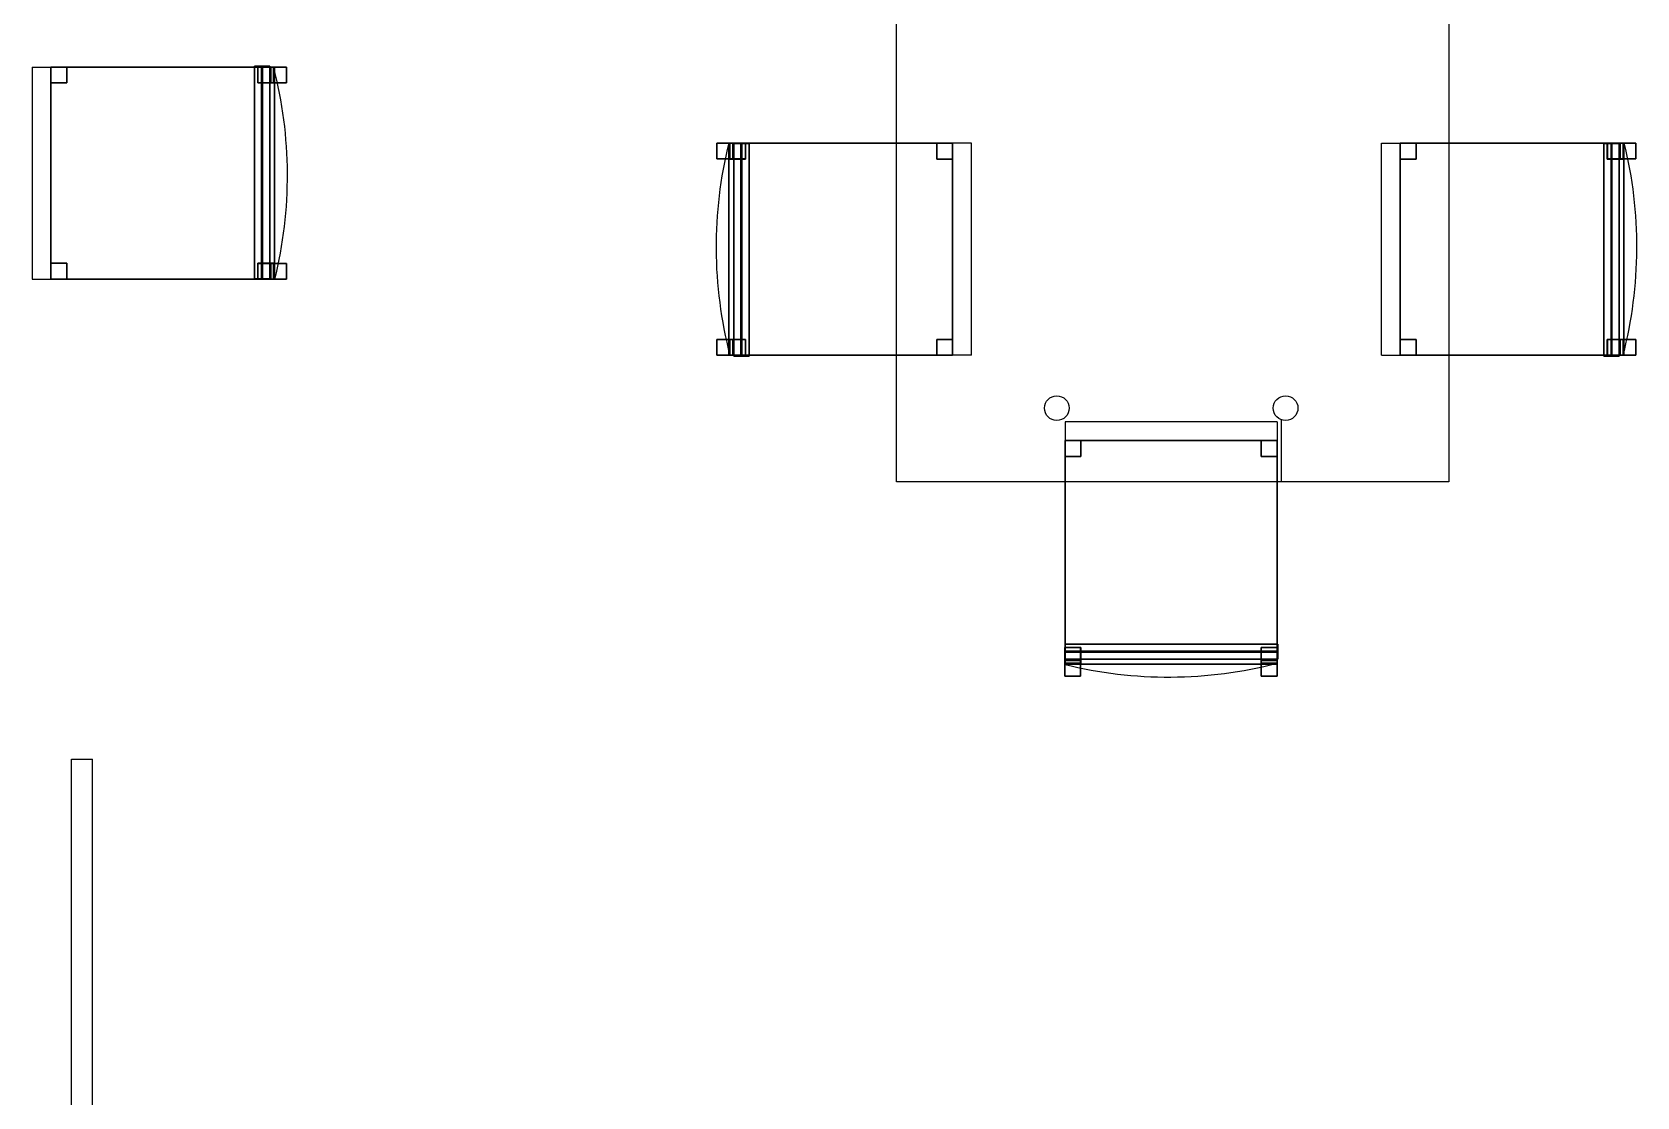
# Model space of a CAD drawing. Extents: x 37594 to 44658, y -15488 to -11373.
# Drawn here: x 42951.8 to 43256.9, y -12382.4 to -12179.9 of the extents above; entities that cross this region are included whole.
import ezdxf

# ---------------------------------------------------------------- set-up
doc = ezdxf.new("R2010")
doc.units = 0
doc.header["$LTSCALE"] = 25
doc.header["$MEASUREMENT"] = 0
doc.layers.add('CARPINTERIA', color=5, linetype='CONTINUOUS')
doc.layers.add('MUEBLES', color=4, linetype='CONTINUOUS')

msp = doc.modelspace()

# ---------------------------------------------------------------- linework, layer by layer
at = {"layer": 'CARPINTERIA'}
for p, q in [((42959.3, -12384.18), (42959.3, -12318.18)), ((42959.3, -12318.18), (42963.3, -12318.18)), ((42963.3, -12384.18), (42963.3, -12318.18))]:
    msp.add_line(p, q, dxfattribs=at)
at = {"layer": 'MUEBLES'}
for p, q in [((43116.11, -12265.45, 99.68), (43116.11, -12031.03, 168)), ((43221.11, -12031.03, 168), (43221.11, -12265.45, 99.68)), ((42951.8, -12186.6), (42997.72, -12186.6)), ((42951.8, -12186.6), (42951.8, -12226.91)), ((43130.37, -12201.08, 31.37), (43084.22, -12201.08, 31.37)), ((43130.37, -12241.39, 31.37), (43130.37, -12201.08, 31.37)), ((43208.34, -12201.08, 31.37), (43254.49, -12201.08, 31.37)), ((43208.34, -12241.39, 31.37), (43208.34, -12201.08, 31.37)), ((42951.8, -12226.91), (42997.95, -12226.91)), ((43130.37, -12241.39, 31.37), (43084.45, -12241.39, 31.37)), ((43208.34, -12241.39, 31.37), (43254.26, -12241.39, 31.37)), ((43148.17, -12254.04, 31.37), (43148.17, -12300.19, 31.37)), ((43188.48, -12254.04, 31.37), (43148.17, -12254.04, 31.37)), ((43188.48, -12254.04, 31.37), (43188.48, -12299.96, 31.37)), ((43189.26, -12253.64, 57.68), (43189.26, -12265.45, 57.68)), ((43221.11, -12265.45, 99.68), (43116.11, -12265.45, 99.68))]:
    msp.add_line(p, q, dxfattribs=at)
for centre in [(43146.61, -12251.45, 31.21), (43190.1, -12251.45, 31.21)]:
    msp.add_circle(centre, 2.35, dxfattribs=at)
for centre, start, end in [((42918.35, -12207.21), 346.0622, 14.5557), ((43163.83, -12220.78, 31.37), 166.0622, 194.5557), ((43174.89, -12220.78, 31.37), 345.4443, 13.9378), ((43167.87, -12220.59, 31.37), 256.0622, 284.5557)]:
    msp.add_arc(centre, 82, start, end, dxfattribs=at)
for points in [[(43084.45, -12201.04, 75.17), (43087.45, -12201.04, 75.38), (43085, -12201.04, 111.3), (43082, -12201.04, 111.09)], [(43082, -12201.04, 111.09), (43084.45, -12201.04, 75.17), (43082, -12201.04, 111.09)], [(43082, -12204.04, 111.09), (43084.45, -12204.04, 75.17), (43084.45, -12201.04, 75.17), (43082, -12201.04, 111.09)], [(43082, -12201.04, 111.09), (43085, -12201.04, 111.3), (43085, -12204.04, 111.3), (43082, -12204.04, 111.09)], [(43082, -12201.04, 111.09), (43082, -12201.04, 111.09), (43082, -12204.04, 111.09)], [(43084.28, -12201.08, 75.37), (43126.8, -12201.08, 75.37), (43126.8, -12241.39, 75.37), (43084.28, -12241.39, 75.37)], [(43084.28, -12201.08, 75.37), (43084.28, -12201.08, 75.37), (43084.28, -12241.39, 75.37)], [(43084.28, -12241.39, 73.37), (43126.8, -12241.39, 73.37), (43126.8, -12201.08, 73.37), (43084.28, -12201.08, 73.37)], [(43084.28, -12201.08, 73.37), (43126.8, -12201.08, 73.37), (43126.8, -12201.08, 75.37), (43084.28, -12201.08, 75.37)], [(43084.28, -12201.08, 75.37), (43084.28, -12201.08, 73.37), (43084.28, -12201.08, 75.37)], [(43084.28, -12241.39, 75.37), (43084.28, -12241.39, 73.37), (43084.28, -12201.08, 73.37), (43084.28, -12201.08, 75.37)], [(43084.45, -12204.04, 75.17), (43087.45, -12204.04, 75.38), (43087.45, -12201.04, 75.38), (43084.45, -12201.04, 75.17)], [(43084.45, -12201.08, 31.37), (43087.45, -12201.08, 31.37), (43087.45, -12201.08, 73.37), (43084.45, -12201.08, 73.37)], [(43084.45, -12201.08, 73.37), (43084.45, -12201.08, 31.37), (43084.45, -12201.08, 73.37)], [(43084.45, -12204.08, 73.37), (43084.45, -12204.08, 31.37), (43084.45, -12201.08, 31.37), (43084.45, -12201.08, 73.37)], [(43084.45, -12204.08, 31.37), (43087.45, -12204.08, 31.37), (43087.45, -12201.08, 31.37), (43084.45, -12201.08, 31.37)], [(43084.45, -12201.08, 73.37), (43087.45, -12201.08, 73.37), (43087.45, -12204.08, 73.37), (43084.45, -12204.08, 73.37)], [(43084.45, -12201.08, 73.37), (43084.45, -12201.08, 73.37), (43084.45, -12204.08, 73.37)], [(43085, -12201.04, 111.3), (43087.45, -12201.04, 75.38), (43087.45, -12204.04, 75.38), (43085, -12204.04, 111.3)], [(43086.57, -12201.1, 91.36), (43088.11, -12201.1, 91.46), (43086.75, -12201.1, 111.41), (43085.2, -12201.1, 111.31)], [(43085.2, -12201.1, 111.31), (43086.57, -12201.1, 91.36), (43085.2, -12201.1, 111.31)], [(43085.2, -12241.54, 111.31), (43086.57, -12241.54, 91.36), (43086.57, -12201.1, 91.36), (43085.2, -12201.1, 111.31)], [(43085.2, -12201.1, 111.31), (43086.75, -12201.1, 111.41), (43086.75, -12241.54, 111.41), (43085.2, -12241.54, 111.31)], [(43085.2, -12201.1, 111.31), (43085.2, -12201.1, 111.31), (43085.2, -12241.54, 111.31)], [(43086.57, -12241.54, 91.36), (43088.11, -12241.54, 91.46), (43088.11, -12201.1, 91.46), (43086.57, -12201.1, 91.36)], [(43086.75, -12201.1, 111.41), (43088.11, -12201.1, 91.46), (43088.11, -12241.54, 91.46), (43086.75, -12241.54, 111.41)], [(43087.45, -12201.04, 75.38), (43087.45, -12201.04, 75.38), (43087.45, -12204.04, 75.38)], [(43087.45, -12201.08, 73.37), (43087.45, -12201.08, 31.37), (43087.45, -12204.08, 31.37), (43087.45, -12204.08, 73.37)], [(43087.45, -12201.08, 31.37), (43087.45, -12201.08, 31.37), (43087.45, -12204.08, 31.37)], [(43088.11, -12201.1, 91.46), (43088.11, -12201.1, 91.46), (43088.11, -12241.54, 91.46)], [(43123.8, -12201.08, 31.37), (43126.8, -12201.08, 31.37), (43126.8, -12201.08, 73.37), (43123.8, -12201.08, 73.37)], [(43123.8, -12201.08, 73.37), (43123.8, -12201.08, 31.37), (43123.8, -12201.08, 73.37)], [(43123.8, -12204.08, 73.37), (43123.8, -12204.08, 31.37), (43123.8, -12201.08, 31.37), (43123.8, -12201.08, 73.37)], [(43123.8, -12204.08, 31.37), (43126.8, -12204.08, 31.37), (43126.8, -12201.08, 31.37), (43123.8, -12201.08, 31.37)], [(43123.8, -12201.08, 73.37), (43126.8, -12201.08, 73.37), (43126.8, -12204.08, 73.37), (43123.8, -12204.08, 73.37)], [(43123.8, -12201.08, 73.37), (43123.8, -12201.08, 73.37), (43123.8, -12204.08, 73.37)], [(43126.8, -12201.08, 73.37), (43126.8, -12201.08, 31.37), (43126.8, -12204.08, 31.37), (43126.8, -12204.08, 73.37)], [(43126.8, -12201.08, 31.37), (43126.8, -12201.08, 31.37), (43126.8, -12204.08, 31.37)], [(43126.8, -12201.08, 73.37), (43126.8, -12201.08, 73.37), (43126.8, -12241.39, 73.37)], [(43126.8, -12201.08, 75.37), (43126.8, -12201.08, 73.37), (43126.8, -12241.39, 73.37), (43126.8, -12241.39, 75.37)], [(43085, -12204.04, 111.3), (43087.45, -12204.04, 75.38), (43084.45, -12204.04, 75.17), (43082, -12204.04, 111.09)], [(43087.45, -12204.04, 75.38), (43087.45, -12204.04, 75.38), (43087.45, -12204.04, 75.38), (43084.45, -12204.04, 75.17)], [(43087.45, -12204.08, 73.37), (43087.45, -12204.08, 31.37), (43084.45, -12204.08, 31.37), (43084.45, -12204.08, 73.37)], [(43087.45, -12204.08, 31.37), (43087.45, -12204.08, 31.37), (43087.45, -12204.08, 31.37), (43084.45, -12204.08, 31.37)], [(43126.8, -12204.08, 73.37), (43126.8, -12204.08, 31.37), (43123.8, -12204.08, 31.37), (43123.8, -12204.08, 73.37)], [(43126.8, -12204.08, 31.37), (43126.8, -12204.08, 31.37), (43126.8, -12204.08, 31.37), (43123.8, -12204.08, 31.37)], [(43084.45, -12238.39, 75.17), (43087.45, -12238.39, 75.38), (43085, -12238.39, 111.3), (43082, -12238.39, 111.09)], [(43082, -12238.39, 111.09), (43084.45, -12238.39, 75.17), (43082, -12238.39, 111.09)], [(43082, -12241.39, 111.09), (43084.45, -12241.39, 75.17), (43084.45, -12238.39, 75.17), (43082, -12238.39, 111.09)], [(43082, -12238.39, 111.09), (43085, -12238.39, 111.3), (43085, -12241.39, 111.3), (43082, -12241.39, 111.09)], [(43082, -12238.39, 111.09), (43082, -12238.39, 111.09), (43082, -12241.39, 111.09)], [(43084.45, -12238.39, 31.37), (43087.45, -12238.39, 31.37), (43087.45, -12238.39, 73.37), (43084.45, -12238.39, 73.37)], [(43084.45, -12238.39, 73.37), (43084.45, -12238.39, 31.37), (43084.45, -12238.39, 73.37)], [(43084.45, -12241.39, 73.37), (43084.45, -12241.39, 31.37), (43084.45, -12238.39, 31.37), (43084.45, -12238.39, 73.37)], [(43084.45, -12241.39, 31.37), (43087.45, -12241.39, 31.37), (43087.45, -12238.39, 31.37), (43084.45, -12238.39, 31.37)], [(43084.45, -12241.39, 75.17), (43087.45, -12241.39, 75.38), (43087.45, -12238.39, 75.38), (43084.45, -12238.39, 75.17)], [(43084.45, -12238.39, 73.37), (43087.45, -12238.39, 73.37), (43087.45, -12241.39, 73.37), (43084.45, -12241.39, 73.37)], [(43084.45, -12238.39, 73.37), (43084.45, -12238.39, 73.37), (43084.45, -12241.39, 73.37)], [(43085, -12238.39, 111.3), (43087.45, -12238.39, 75.38), (43087.45, -12241.39, 75.38), (43085, -12241.39, 111.3)], [(43087.45, -12238.39, 73.37), (43087.45, -12238.39, 31.37), (43087.45, -12241.39, 31.37), (43087.45, -12241.39, 73.37)], [(43087.45, -12238.39, 31.37), (43087.45, -12238.39, 31.37), (43087.45, -12241.39, 31.37)], [(43087.45, -12238.39, 75.38), (43087.45, -12238.39, 75.38), (43087.45, -12241.39, 75.38)], [(43123.8, -12238.39, 31.37), (43126.8, -12238.39, 31.37), (43126.8, -12238.39, 73.37), (43123.8, -12238.39, 73.37)], [(43123.8, -12238.39, 73.37), (43123.8, -12238.39, 31.37), (43123.8, -12238.39, 73.37)], [(43123.8, -12241.39, 73.37), (43123.8, -12241.39, 31.37), (43123.8, -12238.39, 31.37), (43123.8, -12238.39, 73.37)], [(43123.8, -12241.39, 31.37), (43126.8, -12241.39, 31.37), (43126.8, -12238.39, 31.37), (43123.8, -12238.39, 31.37)], [(43123.8, -12238.39, 73.37), (43126.8, -12238.39, 73.37), (43126.8, -12241.39, 73.37), (43123.8, -12241.39, 73.37)], [(43123.8, -12238.39, 73.37), (43123.8, -12238.39, 73.37), (43123.8, -12241.39, 73.37)], [(43126.8, -12238.39, 73.37), (43126.8, -12238.39, 31.37), (43126.8, -12241.39, 31.37), (43126.8, -12241.39, 73.37)], [(43126.8, -12238.39, 31.37), (43126.8, -12238.39, 31.37), (43126.8, -12241.39, 31.37)], [(43085, -12241.39, 111.3), (43087.45, -12241.39, 75.38), (43084.45, -12241.39, 75.17), (43082, -12241.39, 111.09)], [(43126.8, -12241.39, 73.37), (43126.8, -12241.39, 73.37), (43126.8, -12241.39, 73.37), (43084.28, -12241.39, 73.37)], [(43126.8, -12241.39, 75.37), (43126.8, -12241.39, 73.37), (43084.28, -12241.39, 73.37), (43084.28, -12241.39, 75.37)], [(43087.45, -12241.39, 73.37), (43087.45, -12241.39, 31.37), (43084.45, -12241.39, 31.37), (43084.45, -12241.39, 73.37)], [(43087.45, -12241.39, 31.37), (43087.45, -12241.39, 31.37), (43087.45, -12241.39, 31.37), (43084.45, -12241.39, 31.37)], [(43087.45, -12241.39, 75.38), (43087.45, -12241.39, 75.38), (43087.45, -12241.39, 75.38), (43084.45, -12241.39, 75.17)], [(43086.75, -12241.54, 111.41), (43088.11, -12241.54, 91.46), (43086.57, -12241.54, 91.36), (43085.2, -12241.54, 111.31)], [(43088.11, -12241.54, 91.46), (43088.11, -12241.54, 91.46), (43088.11, -12241.54, 91.46), (43086.57, -12241.54, 91.36)], [(43126.8, -12241.39, 73.37), (43126.8, -12241.39, 31.37), (43123.8, -12241.39, 31.37), (43123.8, -12241.39, 73.37)], [(43126.8, -12241.39, 31.37), (43126.8, -12241.39, 31.37), (43126.8, -12241.39, 31.37), (43123.8, -12241.39, 31.37)]]:
    msp.add_3dface(points, dxfattribs=at)

# ---------------------------------------------------------------- meshes
mesh = msp.add_polymesh((6, 3), dxfattribs=at)
for k, corner in enumerate([(42955.38, -12189.6, 42), (42955.38, -12189.6), (42955.38, -12189.6), (42955.38, -12186.6, 42), (42955.38, -12186.6), (42955.38, -12186.6), (42958.38, -12186.6, 42), (42958.38, -12186.6), (42955.38, -12186.6), (42958.38, -12189.6, 42), (42958.38, -12189.6), (42955.38, -12189.6), (42958.38, -12189.6, 42), (42958.38, -12189.6, 42), (42955.38, -12189.6, 42), (42958.38, -12186.6, 42), (42958.38, -12186.6, 42), (42955.38, -12186.6, 42)]):
    mesh.set_mesh_vertex(divmod(k, 3), corner)
mesh = msp.add_polymesh((6, 3), dxfattribs=at)
for k, corner in enumerate([(42955.38, -12226.91, 44), (42955.38, -12226.91, 42), (42955.38, -12226.91, 42), (42955.38, -12186.6, 44), (42955.38, -12186.6, 42), (42955.38, -12186.6, 42), (42997.89, -12186.6, 44), (42997.89, -12186.6, 42), (42955.38, -12186.6, 42), (42997.89, -12226.91, 44), (42997.89, -12226.91, 42), (42955.38, -12226.91, 42), (42997.89, -12226.91, 44), (42997.89, -12226.91, 44), (42955.38, -12226.91, 44), (42997.89, -12186.6, 44), (42997.89, -12186.6, 44), (42955.38, -12186.6, 44)]):
    mesh.set_mesh_vertex(divmod(k, 3), corner)
mesh = msp.add_polymesh((6, 3), dxfattribs=at)
for k, corner in enumerate([(42995.43, -12226.89, 80.05), (42994.07, -12226.89, 60.09), (42994.07, -12226.89, 60.09), (42995.43, -12186.45, 80.05), (42994.07, -12186.45, 60.09), (42994.07, -12186.45, 60.09), (42996.97, -12186.45, 79.94), (42995.61, -12186.45, 59.99), (42994.07, -12186.45, 60.09), (42996.97, -12226.89, 79.94), (42995.61, -12226.89, 59.99), (42994.07, -12226.89, 60.09), (42996.97, -12226.89, 79.94), (42996.97, -12226.89, 79.94), (42995.43, -12226.89, 80.05), (42996.97, -12186.45, 79.94), (42996.97, -12186.45, 79.94), (42995.43, -12186.45, 80.05)]):
    mesh.set_mesh_vertex(divmod(k, 3), corner)
mesh = msp.add_polymesh((6, 3), dxfattribs=at)
for k, corner in enumerate([(42994.72, -12189.6, 42), (42994.72, -12189.6), (42994.72, -12189.6), (42994.72, -12186.6, 42), (42994.72, -12186.6), (42994.72, -12186.6), (42997.72, -12186.6, 42), (42997.72, -12186.6), (42994.72, -12186.6), (42997.72, -12189.6, 42), (42997.72, -12189.6), (42994.72, -12189.6), (42997.72, -12189.6, 42), (42997.72, -12189.6, 42), (42994.72, -12189.6, 42), (42997.72, -12186.6, 42), (42997.72, -12186.6, 42), (42994.72, -12186.6, 42)]):
    mesh.set_mesh_vertex(divmod(k, 3), corner)
mesh = msp.add_polymesh((6, 3), dxfattribs=at)
for k, corner in enumerate([(42997.18, -12189.6, 79.93), (42994.73, -12189.6, 44.01), (42994.73, -12189.6, 44.01), (42997.18, -12186.6, 79.93), (42994.73, -12186.6, 44.01), (42994.73, -12186.6, 44.01), (43000.17, -12186.6, 79.72), (42997.72, -12186.6, 43.81), (42994.73, -12186.6, 44.01), (43000.17, -12189.6, 79.72), (42997.72, -12189.6, 43.81), (42994.73, -12189.6, 44.01), (43000.17, -12189.6, 79.72), (43000.17, -12189.6, 79.72), (42997.18, -12189.6, 79.93), (43000.17, -12186.6, 79.72), (43000.17, -12186.6, 79.72), (42997.18, -12186.6, 79.93)]):
    mesh.set_mesh_vertex(divmod(k, 3), corner)
mesh = msp.add_polymesh((6, 3), dxfattribs=at)
for k, corner in enumerate([(43211.91, -12201.08, 73.37), (43211.91, -12201.08, 31.37), (43211.91, -12201.08, 31.37), (43211.91, -12204.08, 73.37), (43211.91, -12204.08, 31.37), (43211.91, -12204.08, 31.37), (43214.91, -12204.08, 73.37), (43214.91, -12204.08, 31.37), (43211.91, -12204.08, 31.37), (43214.91, -12201.08, 73.37), (43214.91, -12201.08, 31.37), (43211.91, -12201.08, 31.37), (43214.91, -12201.08, 73.37), (43214.91, -12201.08, 73.37), (43211.91, -12201.08, 73.37), (43214.91, -12204.08, 73.37), (43214.91, -12204.08, 73.37), (43211.91, -12204.08, 73.37)]):
    mesh.set_mesh_vertex(divmod(k, 3), corner)
mesh = msp.add_polymesh((6, 3), dxfattribs=at)
for k, corner in enumerate([(43211.91, -12201.08, 75.37), (43211.91, -12201.08, 73.37), (43211.91, -12201.08, 73.37), (43211.91, -12241.39, 75.37), (43211.91, -12241.39, 73.37), (43211.91, -12241.39, 73.37), (43254.43, -12241.39, 75.37), (43254.43, -12241.39, 73.37), (43211.91, -12241.39, 73.37), (43254.43, -12201.08, 75.37), (43254.43, -12201.08, 73.37), (43211.91, -12201.08, 73.37), (43254.43, -12201.08, 75.37), (43254.43, -12201.08, 75.37), (43211.91, -12201.08, 75.37), (43254.43, -12241.39, 75.37), (43254.43, -12241.39, 75.37), (43211.91, -12241.39, 75.37)]):
    mesh.set_mesh_vertex(divmod(k, 3), corner)
mesh = msp.add_polymesh((6, 3), dxfattribs=at)
for k, corner in enumerate([(43251.97, -12201.1, 111.41), (43250.6, -12201.1, 91.46), (43250.6, -12201.1, 91.46), (43251.97, -12241.54, 111.41), (43250.6, -12241.54, 91.46), (43250.6, -12241.54, 91.46), (43253.51, -12241.54, 111.31), (43252.15, -12241.54, 91.36), (43250.6, -12241.54, 91.46), (43253.51, -12201.1, 111.31), (43252.15, -12201.1, 91.36), (43250.6, -12201.1, 91.46), (43253.51, -12201.1, 111.31), (43253.51, -12201.1, 111.31), (43251.97, -12201.1, 111.41), (43253.51, -12241.54, 111.31), (43253.51, -12241.54, 111.31), (43251.97, -12241.54, 111.41)]):
    mesh.set_mesh_vertex(divmod(k, 3), corner)
mesh = msp.add_polymesh((6, 3), dxfattribs=at)
for k, corner in enumerate([(43251.26, -12201.08, 73.37), (43251.26, -12201.08, 31.37), (43251.26, -12201.08, 31.37), (43251.26, -12204.08, 73.37), (43251.26, -12204.08, 31.37), (43251.26, -12204.08, 31.37), (43254.26, -12204.08, 73.37), (43254.26, -12204.08, 31.37), (43251.26, -12204.08, 31.37), (43254.26, -12201.08, 73.37), (43254.26, -12201.08, 31.37), (43251.26, -12201.08, 31.37), (43254.26, -12201.08, 73.37), (43254.26, -12201.08, 73.37), (43251.26, -12201.08, 73.37), (43254.26, -12204.08, 73.37), (43254.26, -12204.08, 73.37), (43251.26, -12204.08, 73.37)]):
    mesh.set_mesh_vertex(divmod(k, 3), corner)
mesh = msp.add_polymesh((6, 3), dxfattribs=at)
for k, corner in enumerate([(43253.72, -12201.04, 111.3), (43251.27, -12201.04, 75.38), (43251.27, -12201.04, 75.38), (43253.72, -12204.04, 111.3), (43251.27, -12204.04, 75.38), (43251.27, -12204.04, 75.38), (43256.71, -12204.04, 111.09), (43254.26, -12204.04, 75.17), (43251.27, -12204.04, 75.38), (43256.71, -12201.04, 111.09), (43254.26, -12201.04, 75.17), (43251.27, -12201.04, 75.38), (43256.71, -12201.04, 111.09), (43256.71, -12201.04, 111.09), (43253.72, -12201.04, 111.3), (43256.71, -12204.04, 111.09), (43256.71, -12204.04, 111.09), (43253.72, -12204.04, 111.3)]):
    mesh.set_mesh_vertex(divmod(k, 3), corner)
mesh = msp.add_polymesh((6, 3), dxfattribs=at)
for k, corner in enumerate([(42955.38, -12226.91, 42), (42955.38, -12226.91), (42955.38, -12226.91), (42955.38, -12223.91, 42), (42955.38, -12223.91), (42955.38, -12223.91), (42958.38, -12223.91, 42), (42958.38, -12223.91), (42955.38, -12223.91), (42958.38, -12226.91, 42), (42958.38, -12226.91), (42955.38, -12226.91), (42958.38, -12226.91, 42), (42958.38, -12226.91, 42), (42955.38, -12226.91, 42), (42958.38, -12223.91, 42), (42958.38, -12223.91, 42), (42955.38, -12223.91, 42)]):
    mesh.set_mesh_vertex(divmod(k, 3), corner)
mesh = msp.add_polymesh((6, 3), dxfattribs=at)
for k, corner in enumerate([(42994.72, -12226.91, 42), (42994.72, -12226.91), (42994.72, -12226.91), (42994.72, -12223.91, 42), (42994.72, -12223.91), (42994.72, -12223.91), (42997.72, -12223.91, 42), (42997.72, -12223.91), (42994.72, -12223.91), (42997.72, -12226.91, 42), (42997.72, -12226.91), (42994.72, -12226.91), (42997.72, -12226.91, 42), (42997.72, -12226.91, 42), (42994.72, -12226.91, 42), (42997.72, -12223.91, 42), (42997.72, -12223.91, 42), (42994.72, -12223.91, 42)]):
    mesh.set_mesh_vertex(divmod(k, 3), corner)
mesh = msp.add_polymesh((6, 3), dxfattribs=at)
for k, corner in enumerate([(42997.18, -12226.95, 79.93), (42994.73, -12226.95, 44.01), (42994.73, -12226.95, 44.01), (42997.18, -12223.95, 79.93), (42994.73, -12223.95, 44.01), (42994.73, -12223.95, 44.01), (43000.17, -12223.95, 79.72), (42997.72, -12223.95, 43.81), (42994.73, -12223.95, 44.01), (43000.17, -12226.95, 79.72), (42997.72, -12226.95, 43.81), (42994.73, -12226.95, 44.01), (43000.17, -12226.95, 79.72), (43000.17, -12226.95, 79.72), (42997.18, -12226.95, 79.93), (43000.17, -12223.95, 79.72), (43000.17, -12223.95, 79.72), (42997.18, -12223.95, 79.93)]):
    mesh.set_mesh_vertex(divmod(k, 3), corner)
mesh = msp.add_polymesh((6, 3), dxfattribs=at)
for k, corner in enumerate([(43211.91, -12238.39, 73.37), (43211.91, -12238.39, 31.37), (43211.91, -12238.39, 31.37), (43211.91, -12241.39, 73.37), (43211.91, -12241.39, 31.37), (43211.91, -12241.39, 31.37), (43214.91, -12241.39, 73.37), (43214.91, -12241.39, 31.37), (43211.91, -12241.39, 31.37), (43214.91, -12238.39, 73.37), (43214.91, -12238.39, 31.37), (43211.91, -12238.39, 31.37), (43214.91, -12238.39, 73.37), (43214.91, -12238.39, 73.37), (43211.91, -12238.39, 73.37), (43214.91, -12241.39, 73.37), (43214.91, -12241.39, 73.37), (43211.91, -12241.39, 73.37)]):
    mesh.set_mesh_vertex(divmod(k, 3), corner)
mesh = msp.add_polymesh((6, 3), dxfattribs=at)
for k, corner in enumerate([(43251.26, -12238.39, 73.37), (43251.26, -12238.39, 31.37), (43251.26, -12238.39, 31.37), (43251.26, -12241.39, 73.37), (43251.26, -12241.39, 31.37), (43251.26, -12241.39, 31.37), (43254.26, -12241.39, 73.37), (43254.26, -12241.39, 31.37), (43251.26, -12241.39, 31.37), (43254.26, -12238.39, 73.37), (43254.26, -12238.39, 31.37), (43251.26, -12238.39, 31.37), (43254.26, -12238.39, 73.37), (43254.26, -12238.39, 73.37), (43251.26, -12238.39, 73.37), (43254.26, -12241.39, 73.37), (43254.26, -12241.39, 73.37), (43251.26, -12241.39, 73.37)]):
    mesh.set_mesh_vertex(divmod(k, 3), corner)
mesh = msp.add_polymesh((6, 3), dxfattribs=at)
for k, corner in enumerate([(43253.72, -12238.39, 111.3), (43251.27, -12238.39, 75.38), (43251.27, -12238.39, 75.38), (43253.72, -12241.39, 111.3), (43251.27, -12241.39, 75.38), (43251.27, -12241.39, 75.38), (43256.71, -12241.39, 111.09), (43254.26, -12241.39, 75.17), (43251.27, -12241.39, 75.38), (43256.71, -12238.39, 111.09), (43254.26, -12238.39, 75.17), (43251.27, -12238.39, 75.38), (43256.71, -12238.39, 111.09), (43256.71, -12238.39, 111.09), (43253.72, -12238.39, 111.3), (43256.71, -12241.39, 111.09), (43256.71, -12241.39, 111.09), (43253.72, -12241.39, 111.3)]):
    mesh.set_mesh_vertex(divmod(k, 3), corner)
mesh = msp.add_polymesh((6, 3), dxfattribs=at)
for k, corner in enumerate([(43148.17, -12257.62, 73.37), (43148.17, -12257.62, 31.37), (43148.17, -12257.62, 31.37), (43151.17, -12257.62, 73.37), (43151.17, -12257.62, 31.37), (43151.17, -12257.62, 31.37), (43151.17, -12260.62, 73.37), (43151.17, -12260.62, 31.37), (43151.17, -12257.62, 31.37), (43148.17, -12260.62, 73.37), (43148.17, -12260.62, 31.37), (43148.17, -12257.62, 31.37), (43148.17, -12260.62, 73.37), (43148.17, -12260.62, 73.37), (43148.17, -12257.62, 73.37), (43151.17, -12260.62, 73.37), (43151.17, -12260.62, 73.37), (43151.17, -12257.62, 73.37)]):
    mesh.set_mesh_vertex(divmod(k, 3), corner)
mesh = msp.add_polymesh((6, 3), dxfattribs=at)
for k, corner in enumerate([(43148.17, -12257.62, 75.37), (43148.17, -12257.62, 73.37), (43148.17, -12257.62, 73.37), (43188.48, -12257.62, 75.37), (43188.48, -12257.62, 73.37), (43188.48, -12257.62, 73.37), (43188.48, -12300.14, 75.37), (43188.48, -12300.14, 73.37), (43188.48, -12257.62, 73.37), (43148.17, -12300.14, 75.37), (43148.17, -12300.14, 73.37), (43148.17, -12257.62, 73.37), (43148.17, -12300.14, 75.37), (43148.17, -12300.14, 75.37), (43148.17, -12257.62, 75.37), (43188.48, -12300.14, 75.37), (43188.48, -12300.14, 75.37), (43188.48, -12257.62, 75.37)]):
    mesh.set_mesh_vertex(divmod(k, 3), corner)
mesh = msp.add_polymesh((6, 3), dxfattribs=at)
for k, corner in enumerate([(43185.48, -12257.62, 73.37), (43185.48, -12257.62, 31.37), (43185.48, -12257.62, 31.37), (43188.48, -12257.62, 73.37), (43188.48, -12257.62, 31.37), (43188.48, -12257.62, 31.37), (43188.48, -12260.62, 73.37), (43188.48, -12260.62, 31.37), (43188.48, -12257.62, 31.37), (43185.48, -12260.62, 73.37), (43185.48, -12260.62, 31.37), (43185.48, -12257.62, 31.37), (43185.48, -12260.62, 73.37), (43185.48, -12260.62, 73.37), (43185.48, -12257.62, 73.37), (43188.48, -12260.62, 73.37), (43188.48, -12260.62, 73.37), (43188.48, -12257.62, 73.37)]):
    mesh.set_mesh_vertex(divmod(k, 3), corner)
mesh = msp.add_polymesh((6, 3), dxfattribs=at)
for k, corner in enumerate([(43148.13, -12299.42, 111.3), (43148.13, -12296.97, 75.38), (43148.13, -12296.97, 75.38), (43151.13, -12299.42, 111.3), (43151.13, -12296.97, 75.38), (43151.13, -12296.97, 75.38), (43151.13, -12302.41, 111.09), (43151.13, -12299.96, 75.17), (43151.13, -12296.97, 75.38), (43148.13, -12302.41, 111.09), (43148.13, -12299.96, 75.17), (43148.13, -12296.97, 75.38), (43148.13, -12302.41, 111.09), (43148.13, -12302.41, 111.09), (43148.13, -12299.42, 111.3), (43151.13, -12302.41, 111.09), (43151.13, -12302.41, 111.09), (43151.13, -12299.42, 111.3)]):
    mesh.set_mesh_vertex(divmod(k, 3), corner)
mesh = msp.add_polymesh((6, 3), dxfattribs=at)
for k, corner in enumerate([(43148.17, -12296.96, 73.37), (43148.17, -12296.96, 31.37), (43148.17, -12296.96, 31.37), (43151.17, -12296.96, 73.37), (43151.17, -12296.96, 31.37), (43151.17, -12296.96, 31.37), (43151.17, -12299.96, 73.37), (43151.17, -12299.96, 31.37), (43151.17, -12296.96, 31.37), (43148.17, -12299.96, 73.37), (43148.17, -12299.96, 31.37), (43148.17, -12296.96, 31.37), (43148.17, -12299.96, 73.37), (43148.17, -12299.96, 73.37), (43148.17, -12296.96, 73.37), (43151.17, -12299.96, 73.37), (43151.17, -12299.96, 73.37), (43151.17, -12296.96, 73.37)]):
    mesh.set_mesh_vertex(divmod(k, 3), corner)
mesh = msp.add_polymesh((6, 3), dxfattribs=at)
for k, corner in enumerate([(43148.18, -12297.67, 111.41), (43148.18, -12296.31, 91.46), (43148.18, -12296.31, 91.46), (43188.62, -12297.67, 111.41), (43188.62, -12296.31, 91.46), (43188.62, -12296.31, 91.46), (43188.62, -12299.21, 111.31), (43188.62, -12297.85, 91.36), (43188.62, -12296.31, 91.46), (43148.18, -12299.21, 111.31), (43148.18, -12297.85, 91.36), (43148.18, -12296.31, 91.46), (43148.18, -12299.21, 111.31), (43148.18, -12299.21, 111.31), (43148.18, -12297.67, 111.41), (43188.62, -12299.21, 111.31), (43188.62, -12299.21, 111.31), (43188.62, -12297.67, 111.41)]):
    mesh.set_mesh_vertex(divmod(k, 3), corner)
mesh = msp.add_polymesh((6, 3), dxfattribs=at)
for k, corner in enumerate([(43185.48, -12296.96, 73.37), (43185.48, -12296.96, 31.37), (43185.48, -12296.96, 31.37), (43188.48, -12296.96, 73.37), (43188.48, -12296.96, 31.37), (43188.48, -12296.96, 31.37), (43188.48, -12299.96, 73.37), (43188.48, -12299.96, 31.37), (43188.48, -12296.96, 31.37), (43185.48, -12299.96, 73.37), (43185.48, -12299.96, 31.37), (43185.48, -12296.96, 31.37), (43185.48, -12299.96, 73.37), (43185.48, -12299.96, 73.37), (43185.48, -12296.96, 73.37), (43188.48, -12299.96, 73.37), (43188.48, -12299.96, 73.37), (43188.48, -12296.96, 73.37)]):
    mesh.set_mesh_vertex(divmod(k, 3), corner)
mesh = msp.add_polymesh((6, 3), dxfattribs=at)
for k, corner in enumerate([(43185.48, -12299.42, 111.3), (43185.48, -12296.97, 75.38), (43185.48, -12296.97, 75.38), (43188.48, -12299.42, 111.3), (43188.48, -12296.97, 75.38), (43188.48, -12296.97, 75.38), (43188.48, -12302.41, 111.09), (43188.48, -12299.96, 75.17), (43188.48, -12296.97, 75.38), (43185.48, -12302.41, 111.09), (43185.48, -12299.96, 75.17), (43185.48, -12296.97, 75.38), (43185.48, -12302.41, 111.09), (43185.48, -12302.41, 111.09), (43185.48, -12299.42, 111.3), (43188.48, -12302.41, 111.09), (43188.48, -12302.41, 111.09), (43188.48, -12299.42, 111.3)]):
    mesh.set_mesh_vertex(divmod(k, 3), corner)

doc.saveas('drawing.dxf')
